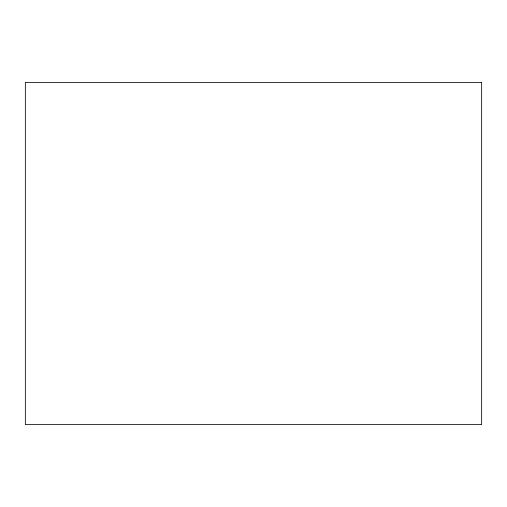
<?xml version="1.0" encoding="UTF-8"?>
<svg xmlns="http://www.w3.org/2000/svg" width="507" height="507" viewBox="0 0 507 507"><rect width="100%" height="100%" fill="white"/><g stroke="black" fill="none" stroke-linecap="round" stroke-linejoin="round"><path stroke-width="0.76" d="M481.65 82.388L25.35 82.388L25.35 424.613L481.65 424.613L481.65 82.388"/></g></svg>
